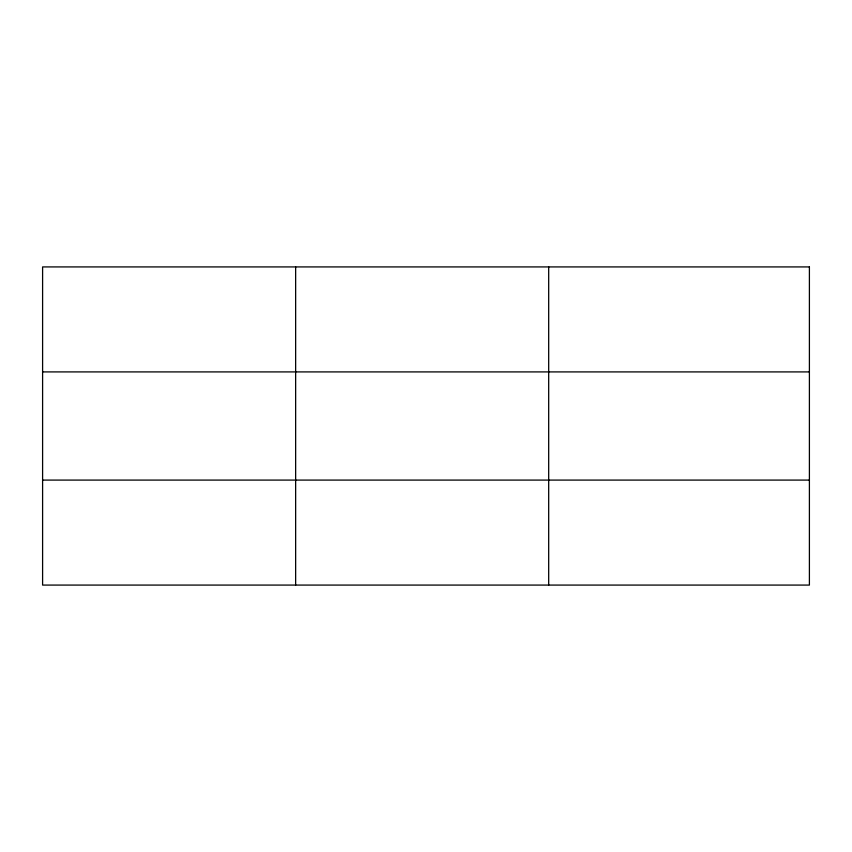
<?xml version="1.0" encoding="UTF-8"?>
<svg xmlns="http://www.w3.org/2000/svg" width="852" height="852" viewBox="0 0 852 852"><rect width="100%" height="100%" fill="white"/><g stroke="black" fill="none" stroke-linecap="round" stroke-linejoin="round"><path stroke-width="1.28" d="M295.644 585.079L295.644 266.921M548.688 585.079L548.688 266.921M42.6 371.909L809.4 371.909M42.6 480.091L809.4 480.091M809.4 266.921L809.4 585.079L42.6 585.079L42.6 266.921L809.4 266.921"/></g></svg>
